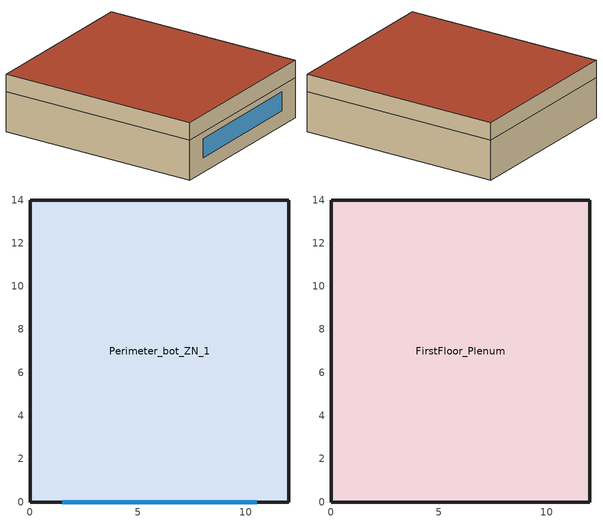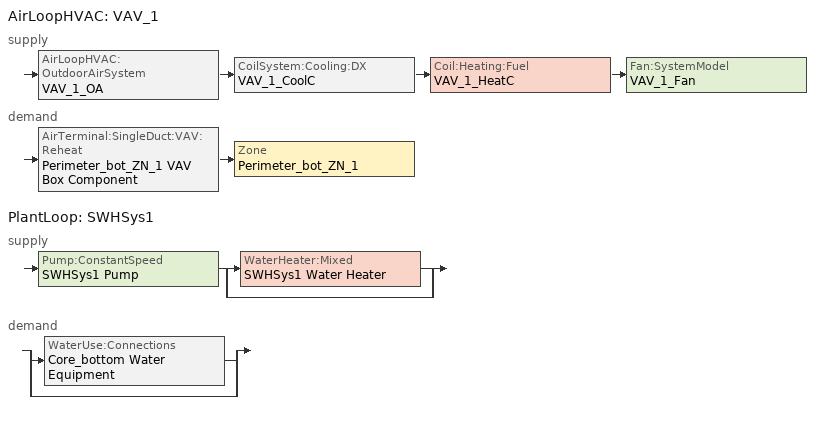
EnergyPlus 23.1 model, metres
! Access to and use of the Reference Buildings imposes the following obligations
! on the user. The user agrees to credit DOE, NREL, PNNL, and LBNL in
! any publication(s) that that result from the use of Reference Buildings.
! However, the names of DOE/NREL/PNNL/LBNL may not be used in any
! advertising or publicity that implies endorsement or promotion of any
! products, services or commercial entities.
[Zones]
Perimeter_bot_ZN_1
 floor ground (ext-slab): 0,0 0,14 12,14 12,0 z0
 wall outside (Steel Frame Non-res Ext Wall): 12,0 12,14 0,14 0,0 12,0 z0:2.75
 window (Window Non-res Fixed): 1.5,0 10.5,0 z1.02:2.33
FirstFloor_Plenum
 floor to Perimeter_bot_ZN_1 (DropCeiling): 12,14 12,0 0,0 0,14 z2.75
 wall outside (Steel Frame Non-res Ext Wall): 12,0 12,14 0,14 0,0 12,0 z2.75:3.96
 roof outside (INT-FLOOR-UNDERSIDE): 0,0 12,0 12,14 0,14 z3.96
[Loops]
AirLoopHVAC 'VAV_1'
 supply: AirLoopHVAC:OutdoorAirSystem 'VAV_1_OA' > CoilSystem:Cooling:DX 'VAV_1_CoolC' > Coil:Heating:Fuel 'VAV_1_HeatC' > Fan:SystemModel 'VAV_1_Fan'
 demand: AirTerminal:SingleDuct:VAV:Reheat 'Perimeter_bot_ZN_1 VAV Box Component' > Zone 'Perimeter_bot_ZN_1'
PlantLoop 'SWHSys1'
 supply: Pump:ConstantSpeed 'SWHSys1 Pump' > split
  | WaterHeater:Mixed 'SWHSys1 Water Heater'
  | bypass
 demand: split
  | WaterUse:Connections 'Core_bottom Water Equipment'
  | bypass
[Building]
Ref Bldg Medium Office New2004_v1.3_5.0: North Axis {deg}=0; Terrain=City; Loads Convergence Tolerance Value {W}=0.04; Temperature Convergence Tolerance Value {deltaC}=0.2; Solar Distribution=FullInteriorAndExterior; Maximum Number of Warmup Days=25; Minimum Number of Warmup Days=6
[Site:Location]
USA IL-CHICAGO-OHARE: Latitude {deg}=41.77; Longitude {deg}=-87.75; Time Zone {hr}=-6; Elevation {m}=190
[SizingPeriod:DesignDay] Day of Month=21; Humidity Condition Type=Wetbulb; Barometric Pressure {Pa}=99063; Rain Indicator=No; Snow Indicator=No; Daylight Saving Time Indicator=No; Solar Model Indicator=ASHRAEClearSky
Name | Month | Day Type | Maximum Dry-Bulb Temperature {C} | Daily Dry-Bulb Temperature Range {deltaC} | Wetbulb or DewPoint at Maximum Dry-Bulb {C} | Wind Speed {m/s} | Wind Direction {deg} | Sky Clearness
CHICAGO Ann Htg 99.6% Condns DB | 1 | WinterDesignDay | -20.6 | 0 | -20.6 | 4.9 | 270 | 0
CHICAGO Ann Clg .4% Condns WB=>MDB | 7 | SummerDesignDay | 31.2 | 10.7 | 25.5 | 5.3 | 230 | 1
[Site:WaterMainsTemperature]
Calculation Method=CORRELATION; Annual Average Outdoor Air Temperature {C}=9.69; Maximum Difference In Monthly Average Outdoor Air Temperatures {deltaC}=28.1
[Site:GroundTemperature:BuildingSurface]
19.527, 19.502, 19.536, 19.598, 20.002, 21.64, 22.225, 22.375, 21.449, 20.121, 19.802, 19.633
[Construction]
Steel Frame Non-res Ext Wall: Wood Siding, Steel Frame NonRes Wall Insulation, 1/2IN Gypsum
ext-slab: HW CONCRETE, CP02 CARPET PAD
INT-FLOOR-UNDERSIDE: CP02 CARPET PAD, MAT-CC05 4 HW CONCRETE
Window Non-res Fixed: NonRes Fixed Assembly Window
DropCeiling: Std AC02
InteriorFurnishings: Std Wood 6inch
[Material] Thermal Absorptance=0.9
Name | Roughness | Thickness {m} | Conductivity {W/m-K} | Density {kg/m3} | Specific Heat {J/kg-K} | Solar Absorptance | Visible Absorptance
Steel Frame NonRes Wall Insulation | MediumRough | 0.0870565 | 0.049 | 265 | 836.8 | 0.7 | 0.7
Std Wood 6inch | MediumSmooth | 0.15 | 0.12 | 540 | 1210 | 0.7 | 0.7
Wood Siding | MediumSmooth | 0.01 | 0.11 | 544.62 | 1210 | 0.78 | 0.78
1/2IN Gypsum | Smooth | 0.0127 | 0.16 | 784.9 | 830 | 0.92 | 0.92
HW CONCRETE; MAT-CC05 4 HW CONCRETE | Rough | 0.1016 | 1.311 | 2240 | 836.8 | 0.7 | 0.7
Std AC02 | MediumSmooth | 0.0127 | 0.057 | 288 | 1339 | 0.7 | 0.2
[WindowMaterial:SimpleGlazingSystem]
NonRes Fixed Assembly Window: U-Factor {W/m2-K}=3.23646; Solar Heat Gain Coefficient=0.39
[Material:NoMass]
CP02 CARPET PAD: Roughness=VeryRough; Thermal Resistance {m2-K/W}=0.2165; Thermal Absorptance=0.9; Solar Absorptance=0.7; Visible Absorptance=0.8
[Zone] Type=1; Multiplier=1; Floor Area {m2}=autocalculate
Name | Part of Total Floor Area
FirstFloor_Plenum | No
Perimeter_bot_ZN_1 | Yes
[People]
Perimeter_bot_ZN_1 People: Zone or ZoneList or Space or SpaceList=Perimeter_bot_ZN_1; Number of People Schedule=BLDG_OCC_SCH; Number of People Calculation Method=Area/Person; Floor Area per Person {m2/person}=18.58; Fraction Radiant=0.3; Sensible Heat Fraction=AUTOCALCULATE; Activity Level Schedule=ACTIVITY_SCH; Enable ASHRAE 55 Comfort Warnings=No; Mean Radiant Temperature Calculation Type=ZoneAveraged; Work Efficiency Schedule=WORK_EFF_SCH; Clothing Insulation Calculation Method=ClothingInsulationSchedule; Clothing Insulation Schedule=CLOTHING_SCH; Air Velocity Schedule=AIR_VELO_SCH; Thermal Comfort Model 1 Type=FANGER
[Lights]
Perimeter_bot_ZN_1_Lights: Zone or ZoneList or Space or SpaceList=Perimeter_bot_ZN_1; Schedule=BLDG_LIGHT_SCH; Design Level Calculation Method=Watts/Area; Watts per Zone Floor Area {W/m2}=10.76; Return Air Fraction=0.4; Fraction Radiant=0.4; Fraction Visible=0.2; Fraction Replaceable=1; Return Air Fraction Calculated from Plenum Temperature=No
[ElectricEquipment]
Perimeter_bot_ZN_1_PlugMisc_Equip: Zone or ZoneList or Space or SpaceList=Perimeter_bot_ZN_1; Schedule=BLDG_EQUIP_SCH; Design Level Calculation Method=Watts/Area; Watts per Zone Floor Area {W/m2}=10.76; Fraction Latent=0; Fraction Radiant=0.5; Fraction Lost=0
[Exterior:Lights]
Exterior Facade Lighting: Schedule=ALWAYS_ON; Design Level {W}=14804; Control Option=AstronomicalClock
[ZoneInfiltration:DesignFlowRate] Schedule=INFIL_QUARTER_ON_SCH; Design Flow Rate Calculation Method=Flow/ExteriorArea; Flow Rate per Exterior Surface Area {m3/s-m2}=0.000302; Constant Term Coefficient=1; Temperature Term Coefficient=0; Velocity Term Coefficient=0; Velocity Squared Term Coefficient=0
Name | Zone or ZoneList or Space or SpaceList
FirstFloor_Plenum_Infiltration | FirstFloor_Plenum
Perimeter_bot_ZN_1_Infiltration | Perimeter_bot_ZN_1
[InternalMass]
Perimeter_bot_ZN_1 Internal Mass: Construction=InteriorFurnishings; Zone or ZoneList=Perimeter_bot_ZN_1; Surface Area {m2}=414.6763
[Fan:SystemModel]
VAV_1_Fan: Availability Schedule=HVACOperationSchd; Design Maximum Air Flow Rate {m3/s}=Autosize; Speed Control Method=Continuous; Electric Power Minimum Flow Rate Fraction=0; Design Pressure Rise {Pa}=1109.648; Motor Efficiency=0.91; Motor In Air Stream Fraction=1; Design Electric Power Consumption {W}=AUTOSIZE; Design Power Sizing Method=TotalEfficiencyAndPressure; Fan Total Efficiency=0.5915; Electric Power Function of Flow Fraction Curve=VAV Fan Curve
[Coil:Heating:Fuel]
VAV_1_HeatC: Availability Schedule=ALWAYS_ON; Fuel Type=NaturalGas; Burner Efficiency=0.8; Nominal Capacity {W}=AUTOSIZE
[Coil:Cooling:DX:TwoSpeed]
VAV_1_CoolC DXCoil: Availability Schedule=ALWAYS_ON; High Speed Gross Rated Total Cooling Capacity {W}=AUTOSIZE; High Speed Rated Sensible Heat Ratio=AUTOSIZE; High Speed Gross Rated Cooling COP {W/W}=3.23372; High Speed Rated Air Flow Rate {m3/s}=AUTOSIZE; Unit Internal Static Air Pressure {Pa}=450; Total Cooling Capacity Function of Temperature Curve=Measured_CoolCStandard10Ton_CapFT; Total Cooling Capacity Function of Flow Fraction Curve=Measured_CoolCStandard10Ton_CapFF; Energy Input Ratio Function of Temperature Curve=Measured_CoolCStandard10Ton_EIRFT; Energy Input Ratio Function of Flow Fraction Curve=Measured_CoolCStandard10Ton_EIRFFF; Part Load Fraction Correlation Curve=No_PLR_Degredation; Low Speed Gross Rated Total Cooling Capacity {W}=AUTOSIZE; Low Speed Gross Rated Sensible Heat Ratio=AUTOSIZE; Low Speed Gross Rated Cooling COP {W/W}=3.28187; Low Speed Rated Air Flow Rate {m3/s}=AUTOSIZE; Low Speed Total Cooling Capacity Function of Temperature Curve=Measured_LowSpeedCoolCapLSFT; Low Speed Energy Input Ratio Function of Temperature Curve=Measured_LowSpeedCoolEIRLSFT
[Coil:Heating:Electric]
Perimeter_bot_ZN_1 VAV Box Reheat Coil: Availability Schedule=ALWAYS_ON; Efficiency=1; Nominal Capacity {W}=AUTOSIZE
[AirTerminal:SingleDuct:VAV:Reheat]
Perimeter_bot_ZN_1 VAV Box Component: Availability Schedule=ALWAYS_ON; Maximum Air Flow Rate {m3/s}=AUTOSIZE; Zone Minimum Air Flow Input Method=Constant; Constant Minimum Air Flow Fraction=0.3; Reheat Coil=Perimeter_bot_ZN_1 VAV Box Reheat Coil; Maximum Hot Water or Steam Flow Rate {m3/s}=AUTOSIZE; Minimum Hot Water or Steam Flow Rate {m3/s}=0; Convergence Tolerance=0.001; Damper Heating Action=NORMAL; Maximum Flow per Zone Floor Area During Reheat {m3/s-m2}=AUTOCALCULATE; Maximum Flow Fraction During Reheat=AUTOCALCULATE
[Zone equipment]
Perimeter_bot_ZN_1: Perimeter_bot_ZN_1 VAV Box Component
[Sizing:Zone]
Perimeter_bot_ZN_1: Zone Cooling Design Supply Air Temperature Input Method=SupplyAirTemperature; Zone Cooling Design Supply Air Temperature {C}=12.8; Zone Heating Design Supply Air Temperature Input Method=SupplyAirTemperature; Zone Heating Design Supply Air Temperature {C}=50; Zone Cooling Design Supply Air Humidity Ratio {kgWater/kgDryAir}=0.0085; Zone Heating Design Supply Air Humidity Ratio {kgWater/kgDryAir}=0.008; Design Specification Outdoor Air Object=SZ DSOA Perimeter_bot_ZN_1; Cooling Design Air Flow Method=DesignDay; Heating Design Air Flow Method=DesignDay; Account for Dedicated Outdoor Air System=No; Dedicated Outdoor Air System Control Strategy=NeutralSupplyAir; Dedicated Outdoor Air Low Setpoint Temperature for Design {C}=autosize; Dedicated Outdoor Air High Setpoint Temperature for Design {C}=autosize; Zone Load Sizing Method=Sensible Load Only No Latent Load; Zone Latent Cooling Design Supply Air Humidity Ratio Input Method=HumidityRatioDifference; Zone Cooling Design Supply Air Humidity Ratio Difference {kgWater/kgDryAir}=0.005; Zone Latent Heating Design Supply Air Humidity Ratio Input Method=HumidityRatioDifference; Zone Humidification Design Supply Air Humidity Ratio Difference {kgWater/kgDryAir}=0.005
[DesignSpecification:OutdoorAir]
SZ DSOA Perimeter_bot_ZN_1: Outdoor Air Method=Flow/Person; Outdoor Air Flow per Person {m3/s-person}=0.0125
[SetpointManager:Scheduled] Control Variable=Temperature
Name | Schedule | Setpoint Node or NodeList
VAV_1 SAT setpoint | Seasonal-Reset-Supply-Air-Temp-Sch | VAV_1 Supply Equipment Outlet Node
SWHSys1 Loop Setpoint Manager | SWHSys1-Loop-Temp-Schedule | SWHSys1 Supply Outlet Node
[ZoneControl:Thermostat]
Perimeter_bot_ZN_1 Thermostat: Zone or ZoneList=Perimeter_bot_ZN_1; Control Type Schedule=Dual Zone Control Type Sched; Control 1=Perimeter_bot_ZN_1 DualSPSched
[ThermostatSetpoint:DualSetpoint]
Perimeter_bot_ZN_1 DualSPSched: Heating Setpoint Temperature Schedule=HTGSETP_SCH; Cooling Setpoint Temperature Schedule=CLGSETP_SCH
[Sizing:System]
VAV_1: Type of Load to Size On=Sensible; Design Outdoor Air Flow Rate {m3/s}=AUTOSIZE; Central Heating Maximum System Air Flow Ratio=0.3; Preheat Design Temperature {C}=7; Preheat Design Humidity Ratio {kgWater/kgDryAir}=0.008; Precool Design Temperature {C}=12.8; Precool Design Humidity Ratio {kgWater/kgDryAir}=0.008; Central Cooling Design Supply Air Temperature {C}=12.8; Central Heating Design Supply Air Temperature {C}=16.7; Type of Zone Sum to Use=NonCoincident; 100% Outdoor Air in Cooling=No; 100% Outdoor Air in Heating=No; Central Cooling Design Supply Air Humidity Ratio {kgWater/kgDryAir}=0.0085; Central Heating Design Supply Air Humidity Ratio {kgWater/kgDryAir}=0.008; Cooling Supply Air Flow Rate Method=DesignDay; Cooling Supply Air Flow Rate {m3/s}=0; Heating Supply Air Flow Rate Method=DesignDay; Heating Supply Air Flow Rate {m3/s}=0; Zone Maximum Outdoor Air Fraction=1; Cooling Design Capacity Method=CoolingDesignCapacity; Cooling Design Capacity {W}=autosize; Heating Design Capacity Method=HeatingDesignCapacity; Heating Design Capacity {W}=autosize; Central Cooling Capacity Control Method=VAV
[Controller:OutdoorAir]
VAV_1_OA_Controller: Minimum Outdoor Air Flow Rate {m3/s}=AUTOSIZE; Maximum Outdoor Air Flow Rate {m3/s}=AUTOSIZE; Economizer Control Type=DifferentialDryBulb; Economizer Control Action Type=ModulateFlow; Economizer Maximum Limit Dry-Bulb Temperature {C}=28; Economizer Maximum Limit Enthalpy {J/kg}=64000; Economizer Minimum Limit Dry-Bulb Temperature {C}=-100; Lockout Type=NoLockout; Minimum Limit Type=FixedMinimum; Minimum Outdoor Air Schedule=MinOA_MotorizedDamper_Sched
[AirLoopHVAC]
VAV_1: Design Supply Air Flow Rate {m3/s}=AUTOSIZE
[CoilSystem:Cooling:DX]
VAV_1_CoolC: Availability Schedule=ALWAYS_ON; Cooling Coil=VAV_1_CoolC DXCoil
[AirLoopHVAC:ReturnPlenum]
VAV_1 Return Plenum: Zone=FirstFloor_Plenum
[AvailabilityManager:NightCycle]
VAV_1 Availability Manager: Applicability Schedule=ALWAYS_ON; Fan Schedule=HVACOperationSchd; Control Type=CycleOnAny; Thermostat Tolerance {deltaC}=1; Cycling Run Time Control Type=FixedRunTime; Cycling Run Time {s}=1800
[SetpointManager:MixedAir] Control Variable=Temperature
Name | Setpoint Node or NodeList
VAV_1_CoolC SAT Manager | VAV_1_CoolC-VAV_1_HeatCNode
VAV_1_HeatC MixedAir Manager | VAV_1_HeatC-VAV_1_FanNode
VAV_1_OAMixed Air Temp Manager | VAV_1_OA-VAV_1_CoolCNode
[WaterHeater:Mixed]
SWHSys1 Water Heater: Tank Volume {m3}=0.3785; Setpoint Temperature Schedule=SWHSys1 Water Heater Setpoint Temperature Schedule Name; Deadband Temperature Difference {deltaC}=2; Maximum Temperature Limit {C}=82.2222; Heater Control Type=Cycle; Heater Maximum Capacity {W}=845000; Heater Fuel Type=NATURALGAS; Heater Thermal Efficiency=0.8; Off Cycle Parasitic Fuel Consumption Rate {W}=20; Off Cycle Parasitic Fuel Type=NATURALGAS; Off Cycle Parasitic Heat Fraction to Tank=0.8; On Cycle Parasitic Fuel Type=NATURALGAS; Ambient Temperature Indicator=SCHEDULE; Ambient Temperature Schedule=SWHSys1 Water Heater Ambient Temperature Schedule Name; Off Cycle Loss Coefficient to Ambient Temperature {W/K}=6; On Cycle Loss Coefficient to Ambient Temperature {W/K}=6; Use Side Effectiveness=1; Source Side Effectiveness=1; Use Side Design Flow Rate {m3/s}=AUTOSIZE; Source Side Design Flow Rate {m3/s}=AUTOSIZE; Indirect Water Heating Recovery Time {hr}=1.5
[WaterUse:Equipment]
Core_bottom Water Equipment: Peak Flow Rate {m3/s}=1.04e-05; Flow Rate Fraction Schedule=BLDG_SWH_SCH; Target Temperature Schedule=Water Equipment Temp Sched; Hot Water Supply Temperature Schedule=Water Equipment Hot Supply Temp Sched; Zone=Perimeter_bot_ZN_1; Sensible Fraction Schedule=Water Equipment Sensible fract sched; Latent Fraction Schedule=Water Equipment Latent fract sched
[Pump:ConstantSpeed]
SWHSys1 Pump: Design Flow Rate {m3/s}=AUTOSIZE; Design Pump Head {Pa}=179352; Design Power Consumption {W}=AUTOSIZE; Motor Efficiency=0.85; Fraction of Motor Inefficiencies to Fluid Stream=0; Pump Control Type=Intermittent
[PlantEquipmentList]
SWHSys1 Equipment List: SWHSys1 Water Heater
[Sizing:Plant]
SWHSys1: Loop Type=Heating; Design Loop Exit Temperature {C}=60; Loop Design Temperature Difference {deltaC}=5
[PlantEquipmentOperationSchemes]
SWHSys1 Loop Operation Scheme List: Control Scheme 1=SWHSys1 Operation Scheme; Control Scheme 1 Schedule=ALWAYS_ON
[PlantEquipmentOperation:HeatingLoad]
SWHSys1 Operation Scheme: Load Range 1 Lower Limit {W}=0; Load Range 1 Upper Limit {W}=1000000000000000; Range 1 Equipment List=SWHSys1 Equipment List
[PlantLoop]
SWHSys1: Fluid Type=Water; Plant Equipment Operation Scheme=SWHSys1 Loop Operation Scheme List; Maximum Loop Temperature {C}=60; Minimum Loop Temperature {C}=10; Maximum Loop Flow Rate {m3/s}=AUTOSIZE; Minimum Loop Flow Rate {m3/s}=0; Plant Loop Volume {m3}=AUTOSIZE; Load Distribution Scheme=Optimal
[WaterUse:Connections]
Core_bottom Water Equipment: Water Use Equipment 1=Core_bottom Water Equipment
[UtilityCost:Tariff]
Name | Output Meter | Conversion Factor Choice | Demand Window Length | Monthly Charge or Variable | Group
PSI_LLF_LowLoadFactorService | Electricity:Facility | kWh | HalfHour | 15 | Comm Elect
PSI_CS_CommercialElectricService | Electricity:Facility | kWh |  | 9.4 | Comm Elect
IN_EIAMonthlyRateGas | NaturalGas:Facility | MCF |  | 0 | Comm Gas
[UtilityCost:Charge:Block] Source Variable=totalEnergy; Season=Annual; Category Variable=EnergyCharges
Name | Utility Cost Charge Block | Tariff | Block Size 1 Value or Variable | Block 1 Cost per Unit Value or Variable | Block Size 2 Value or Variable | Block 2 Cost per Unit Value or Variable | Block Size 3 Value or Variable | Block 3 Cost per Unit Value or Variable | Block Size 4 Value or Variable | Block 4 Cost per Unit Value or Variable | Block Size Multiplier Value or Variable
 | AnnualEnergyCharge | PSI_LLF_LowLoadFactorService | 300 | 0.108222 | 700 | 0.087021 | 1500 | 0.07842 | remaining | 0.05832
 | AnnualDemandBaseCharge | PSI_LLF_LowLoadFactorService | 190 | 0 | 110 | 0.051773 | remaining | 0.046965 |  |  | TotalDemand
 | AnnualEnergyCharge | PSI_CS_CommercialElectricService | 300 | 0.082409 | 700 | 0.072873 | 1500 | 0.061696 | remaining | 0.041179
[UtilityCost:Charge:Simple] Season=Annual
Name | Utility Cost Charge Simple | Tariff | Source Variable | Category Variable | Cost per Unit Value or Variable
 | FuelCostAdjustEnergyCharge | PSI_LLF_LowLoadFactorService | totalEnergy | EnergyCharges | 0.002028
 | QualPollutionControlAdjustEnergyCharge | PSI_LLF_LowLoadFactorService | totalEnergy | EnergyCharges | 0.000536
 | SoxNoxRiderAdjustEnergyCharge | PSI_LLF_LowLoadFactorService | totalEnergy | EnergyCharges | 0.001127
 | DSMRiderAdjustEnergyCharge | PSI_LLF_LowLoadFactorService | totalEnergy | EnergyCharges | -0.00037
 | PurchPowerTrackerAdjustEnergyCharge | PSI_LLF_LowLoadFactorService | totalEnergy | EnergyCharges | -3.1e-05
 | MidwestISOAdjustEnergyCharge | PSI_LLF_LowLoadFactorService | totalEnergy | EnergyCharges | -0.000216
 | CleanCoalRiderEnergyCharge | PSI_LLF_LowLoadFactorService | totalEnergy | EnergyCharges | 0.000833
 | TaxofeightPercent | PSI_LLF_LowLoadFactorService | SubTotal | Taxes | 0.08
 | FuelCostAdjustEnergyCharge | PSI_CS_CommercialElectricService | totalEnergy | EnergyCharges | 0.002028
 | QualPollutionControlAdjustEnergyCharge | PSI_CS_CommercialElectricService | totalEnergy | EnergyCharges | 0.000536
 | SoxNoxRiderAdjustEnergyCharge | PSI_CS_CommercialElectricService | totalEnergy | EnergyCharges | 0.001127
 | DSMRiderAdjustEnergyCharge | PSI_CS_CommercialElectricService | totalEnergy | EnergyCharges | 0.000021
 | PurchPowerTrackerAdjustEnergyCharge | PSI_CS_CommercialElectricService | totalEnergy | EnergyCharges | 0.000034
 | MidwestISOAdjustEnergyCharge | PSI_CS_CommercialElectricService | totalEnergy | EnergyCharges | -0.000203
 | CleanCoalRiderEnergyCharge | PSI_CS_CommercialElectricService | totalEnergy | EnergyCharges | 0.000807
 | TaxofeightPercent | PSI_CS_CommercialElectricService | SubTotal | Taxes | 0.08
 | MonthlyRateGasCharge | IN_EIAMonthlyRateGas | totalEnergy | EnergyCharges | IN_MonthlyGasRates
 | TaxofEightPercent | IN_EIAMonthlyRateGas | SubTotal | Taxes | 0.08
[UtilityCost:Qualify] Variable=TotalDemand; Threshold Value or Variable=75; Season=Annual; Threshold Test=Count
Name | Utility Cost Qualify | Tariff | Qualify Type | Number of Months
 | MinDemand75kw | PSI_LLF_LowLoadFactorService | Minimum | 12
 | MaxDemand75kw | PSI_CS_CommercialElectricService | Maximum | 1
[UtilityCost:Variable]
IN_MonthlyGasRates: Tariff=IN_EIAMonthlyRateGas; Variable Type=Currency; January Value=8.22; February Value=7.51; March Value=8.97; April Value=9.01; May Value=9.16; June Value=10.44; July Value=10.32; August Value=10.13; September Value=9.2; October Value=8.18; November Value=7.83; December Value=7.63
[Schedule:Compact]
ALWAYS_ON: Through: 12/31, For: AllDays, Until: 24:00, 1
ACTIVITY_SCH: Through: 12/31, For: AllDays, Until: 24:00, 120
AIR_VELO_SCH; Water Equipment Sensible fract sched: Through: 12/31, For: AllDays, Until: 24:00, 0.2
BLDG_OCC_SCH: Through: 12/31, For: SummerDesignDay, Until: 06:00, 0, Until: 22:00, 1, Until: 24:00, 0.05, For: Weekdays, Until: 06:00, 0, Until: 07:00, 0.1, Until: 08:00, 0.2, Until: 12:00, 0.95, Until: 13:00, 0.5, Until: 17:00, 0.95, Until: 18:00, 0.7, Until: 20:00, 0.4, Until: 22:00, 0.1, Until: 24:00, 0.05, For: Saturday, Until: 06:00, 0, Until: 08:00, 0.1, Until: 14:00, 0.5, Until: 17:00, 0.1, Until: 24:00, 0, For: AllOtherDays, Until: 24:00, 0
BLDG_LIGHT_SCH: Through: 12/31, For: Weekdays, Until: 05:00, 0.05, Until: 07:00, 0.1, Until: 08:00, 0.3, Until: 17:00, 0.9, Until: 18:00, 0.7, Until: 20:00, 0.5, Until: 22:00, 0.3, Until: 23:00, 0.1, Until: 24:00, 0.05, For: Saturday, Until: 06:00, 0.05, Until: 08:00, 0.1, Until: 14:00, 0.5, Until: 17:00, 0.15, Until: 24:00, 0.05, For: SummerDesignDay, Until: 24:00, 1, For: WinterDesignDay, Until: 24:00, 0, For: AllOtherDays, Until: 24:00, 0.05
BLDG_EQUIP_SCH: Through: 12/31, For: Weekdays, Until: 08:00, 0.4, Until: 12:00, 0.9, Until: 13:00, 0.8, Until: 17:00, 0.9, Until: 18:00, 0.8, Until: 20:00, 0.6, Until: 22:00, 0.5, Until: 24:00, 0.4, For: Saturday, Until: 06:00, 0.3, Until: 08:00, 0.4, Until: 14:00, 0.5, Until: 17:00, 0.35, Until: 24:00, 0.3, For: SummerDesignDay, Until: 24:00, 1, For: WinterDesignDay, Until: 24:00, 0, For: AllOtherDays, Until: 24:00, 0.3
CLOTHING_SCH: Through: 04/30, For: AllDays, Until: 24:00, 1, Through: 09/30, For: AllDays, Until: 24:00, 0.5, Through: 12/31, For: AllDays, Until: 24:00, 1
INFIL_QUARTER_ON_SCH: Through: 12/31, For: Weekdays SummerDesignDay, Until: 06:00, 1, Until: 22:00, 0.25, Until: 24:00, 1, For: Saturday WinterDesignDay, Until: 06:00, 1, Until: 18:00, 0.25, Until: 24:00, 1, For: Sunday Holidays AllOtherDays, Until: 24:00, 1
WORK_EFF_SCH: Through: 12/31, For: AllDays, Until: 24:00, 0
Dual Zone Control Type Sched: Through: 12/31, For: AllDays, Until: 24:00, 4
CLGSETP_SCH: Through: 12/31, For: Weekdays SummerDesignDay, Until: 06:00, 26.7, Until: 22:00, 24, Until: 24:00, 26.7, For: Saturday, Until: 06:00, 26.7, Until: 18:00, 24, Until: 24:00, 26.7, For WinterDesignDay, Until: 24:00, 26.7, For: AllOtherDays, Until: 24:00, 26.7
HTGSETP_SCH: Through: 12/31, For: Weekdays, Until: 06:00, 15.6, Until: 22:00, 21, Until: 24:00, 15.6, For SummerDesignDay, Until: 24:00, 15.6, For: Saturday, Until: 06:00, 15.6, Until: 18:00, 21, Until: 24:00, 15.6, For: WinterDesignDay, Until: 24:00, 21, For: AllOtherDays, Until: 24:00, 15.6
HVACOperationSchd: Through: 12/31, For: Weekdays SummerDesignDay, Until: 06:00, 0, Until: 22:00, 1, Until: 24:00, 0, For: Saturday WinterDesignDay, Until: 06:00, 0, Until: 18:00, 1, Until: 24:00, 0, For: AllOtherDays, Until: 24:00, 0
MinOA_MotorizedDamper_Sched: Through: 12/31, For: Weekdays SummerDesignDay, Until: 07:00, 0, Until: 22:00, 1, Until: 24:00, 0, For: Saturday WinterDesignDay, Until: 07:00, 0, Until: 18:00, 1, Until: 24:00, 0, For: AllOtherDays, Until: 24:00, 0
Seasonal-Reset-Supply-Air-Temp-Sch: Through: 12/31, For: AllDays, Until: 24:00, 12.8
BLDG_SWH_SCH: Through: 12/31, For: Weekdays SummerDesignDay, Until: 05:00, 0.05, Until: 06:00, 0.08, Until: 07:00, 0.07, Until: 08:00, 0.19, Until: 09:00, 0.35, Until: 10:00, 0.38, Until: 11:00, 0.39, Until: 12:00, 0.47, Until: 13:00, 0.57, Until: 14:00, 0.54, Until: 15:00, 0.34, Until: 16:00, 0.33, Until: 17:00, 0.44, Until: 18:00, 0.26, Until: 19:00, 0.21, Until: 20:00, 0.15, Until: 21:00, 0.17, Until: 22:00, 0.08, Until: 24:00, 0.05, For: Saturday WinterDesignDay, Until: 05:00, 0.05, Until: 06:00, 0.08, Until: 07:00, 0.07, Until: 08:00, 0.11, Until: 09:00, 0.15, Until: 10:00, 0.21, Until: 11:00, 0.19, Until: 12:00, 0.23, Until: 13:00, 0.2, Until: 14:00, 0.19, Until: 15:00, 0.15, Until: 16:00, 0.13, Until: 17:00, 0.14, Until: 21:00, 0.07, Until: 22:00, 0.09, Until: 24:00, 0.05, For: Sunday Holidays AllOtherDays, Until: 05:00, 0.04, Until: 06:00, 0.07, Until: 11:00, 0.04, Until: 13:00, 0.06, Until: 14:00, 0.09, Until: 15:00, 0.06, Until: 21:00, 0.04, Until: 22:00, 0.07, Until: 24:00, 0.04
Water Equipment Latent fract sched: Through: 12/31, For: AllDays, Until: 24:00, 0.05
Water Equipment Hot Supply Temp Sched; Water Equipment Temp Sched: Through: 12/31, For: AllDays, Until: 24:00, 43.3
SWHSys1 Water Heater Ambient Temperature Schedule Name: Through: 12/31, For: AllDays, Until: 24:00, 22
SWHSys1 Water Heater Setpoint Temperature Schedule Name; SWHSys1-Loop-Temp-Schedule: Through: 12/31, For: AllDays, Until: 24:00, 60
[Curve:Quartic]
VAV Fan Curve: Coefficient1 Constant=0.0407599; Coefficient2 x=0.088045; Coefficient3 x**2=-0.0729261; Coefficient4 x**3=0.94374; Coefficient5 x**4=0; Minimum Value of x=0; Maximum Value of x=1; Minimum Curve Output=0; Maximum Curve Output=1; Input Unit Type for X=Dimensionless; Output Unit Type=Dimensionless
[Curve:Biquadratic] Minimum Value of x=11.1; Maximum Value of x=29.4; Minimum Value of y=10; Maximum Value of y=50.3
Name | Coefficient1 Constant | Coefficient2 x | Coefficient3 x**2 | Coefficient4 y | Coefficient5 y**2 | Coefficient6 x*y
Measured_LowSpeedCoolCapLSFT | 0.4136 | 0.03105 | 0 | 0.006952 | -0.0002128 | 0
Measured_CoolCStandard10Ton_CapFT | 0.52357 | 0.03478 | 0 | -0.001915 | -0.00010838 | 0
Measured_LowSpeedCoolEIRLSFT | 1.1389 | -0.04518 | 0.0014298 | 0.006044 | 0.0006745 | -0.0012325
Measured_CoolCStandard10Ton_EIRFT | 0.9847 | -0.04285 | 0.0013562 | 0.009934 | 0.0006398 | -0.001169
[Curve:Quadratic] Coefficient3 x**2=0
Name | Coefficient1 Constant | Coefficient2 x | Minimum Value of x | Maximum Value of x
Measured_CoolCStandard10Ton_CapFF | 0.7685 | 0.2315 | 0.776 | 1.197
Measured_CoolCStandard10Ton_EIRFFF | 1.192 | -0.1917 | 0.776 | 1.197
No_PLR_Degredation | 1 | 0 | 0 | 1
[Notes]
RefBldgMediumOfficeNew2004_Chicago.idf
This example file is based on Version 1.3_5.0 and was transitioned to Version 6.0 using the transition utility
DOE Commercial Reference Building
Medium office, new construction 90.1-2004
EnergyPlus Version 6.0
ASHRAE Standards 90.1-2004 and 62-1999
Description:  Three story, 15 zone office building.
Form:         Area = 4,982 m2 (53,628 ft2); Number of Stories = 3; Shape = rectangle, Aspect ratio = 1.5
Envelope:     Envelope thermal properties vary with climate according to ASHRAE Standard 90.1-2004.
Opaque constructions: steel frame walls; built-up flat roof (insulation above deck); slab-on-grade floor
Windows: window-to-wall ratio = 33.0%, equal distribution of windows
Infiltration in perimeter zones only
= 0.4 cfm/ft2 above grade wall area at 0.3 in wc (75 Pa) adjusted to 0.016 in wc (4 Pa).
25% of full value when ventilation system on.
HVAC:         Packaged MZVAV with plenum zones, gas furnace, electric reheat
Economizer per 90.1-2004
Int. gains:   lights = 10.76 W/m2 (1.0 W/ft2) (building area method);
elec. plug loads = 10.76 W/m2 (1.0 W/ft2)
gas plug load = 0 W/m2 (0 W/ft2)
people = 268 total; 5.38/100 m2 (5.0/1000 ft2)
elevators = 2 @ 20 HP each, 91% motor efficiency
Detached Shading:               None
Daylight:                       None
Natural Ventilation:            None
Zonal Equipment:                None
Air Primary Loops:              VAV with electric reheat
Plant Loops:                    SHWSys1
System Equipment Autosize:      Yes
Purchased Cooling:              None
Purchased Heating:              None
Coils:                          Coil:Cooling:DX:TwoSpeed; Coil:Heating:Fuel; Coil:Heating:Electric
Pumps:                          Yes
Boilers:                        None
Chillers:                       None
Reference citation for the Commercial Reference Buildings:
Deru, M.; Field, K.; Studer, D.; Benne, K.; Griffith, B.; Torcellini, P;
Halverson, M.; Winiarski, D.; Liu, B.; Rosenberg, M.; Huang, J.;
Yazdanian, M.; Crawley, D. (2010).
U.S. Department of Energy Commercial Reference Building Models of the National Building Stock.
Washington, DC: U.S. Department of Energy, Energy Efficiency and
Renewable Energy, Office of Building Technologies.
***GENERAL SIMULATION PARAMETERS***
Number of Zones: 18
***HOLIDAYS & DAYLIGHT SAVINGS***
